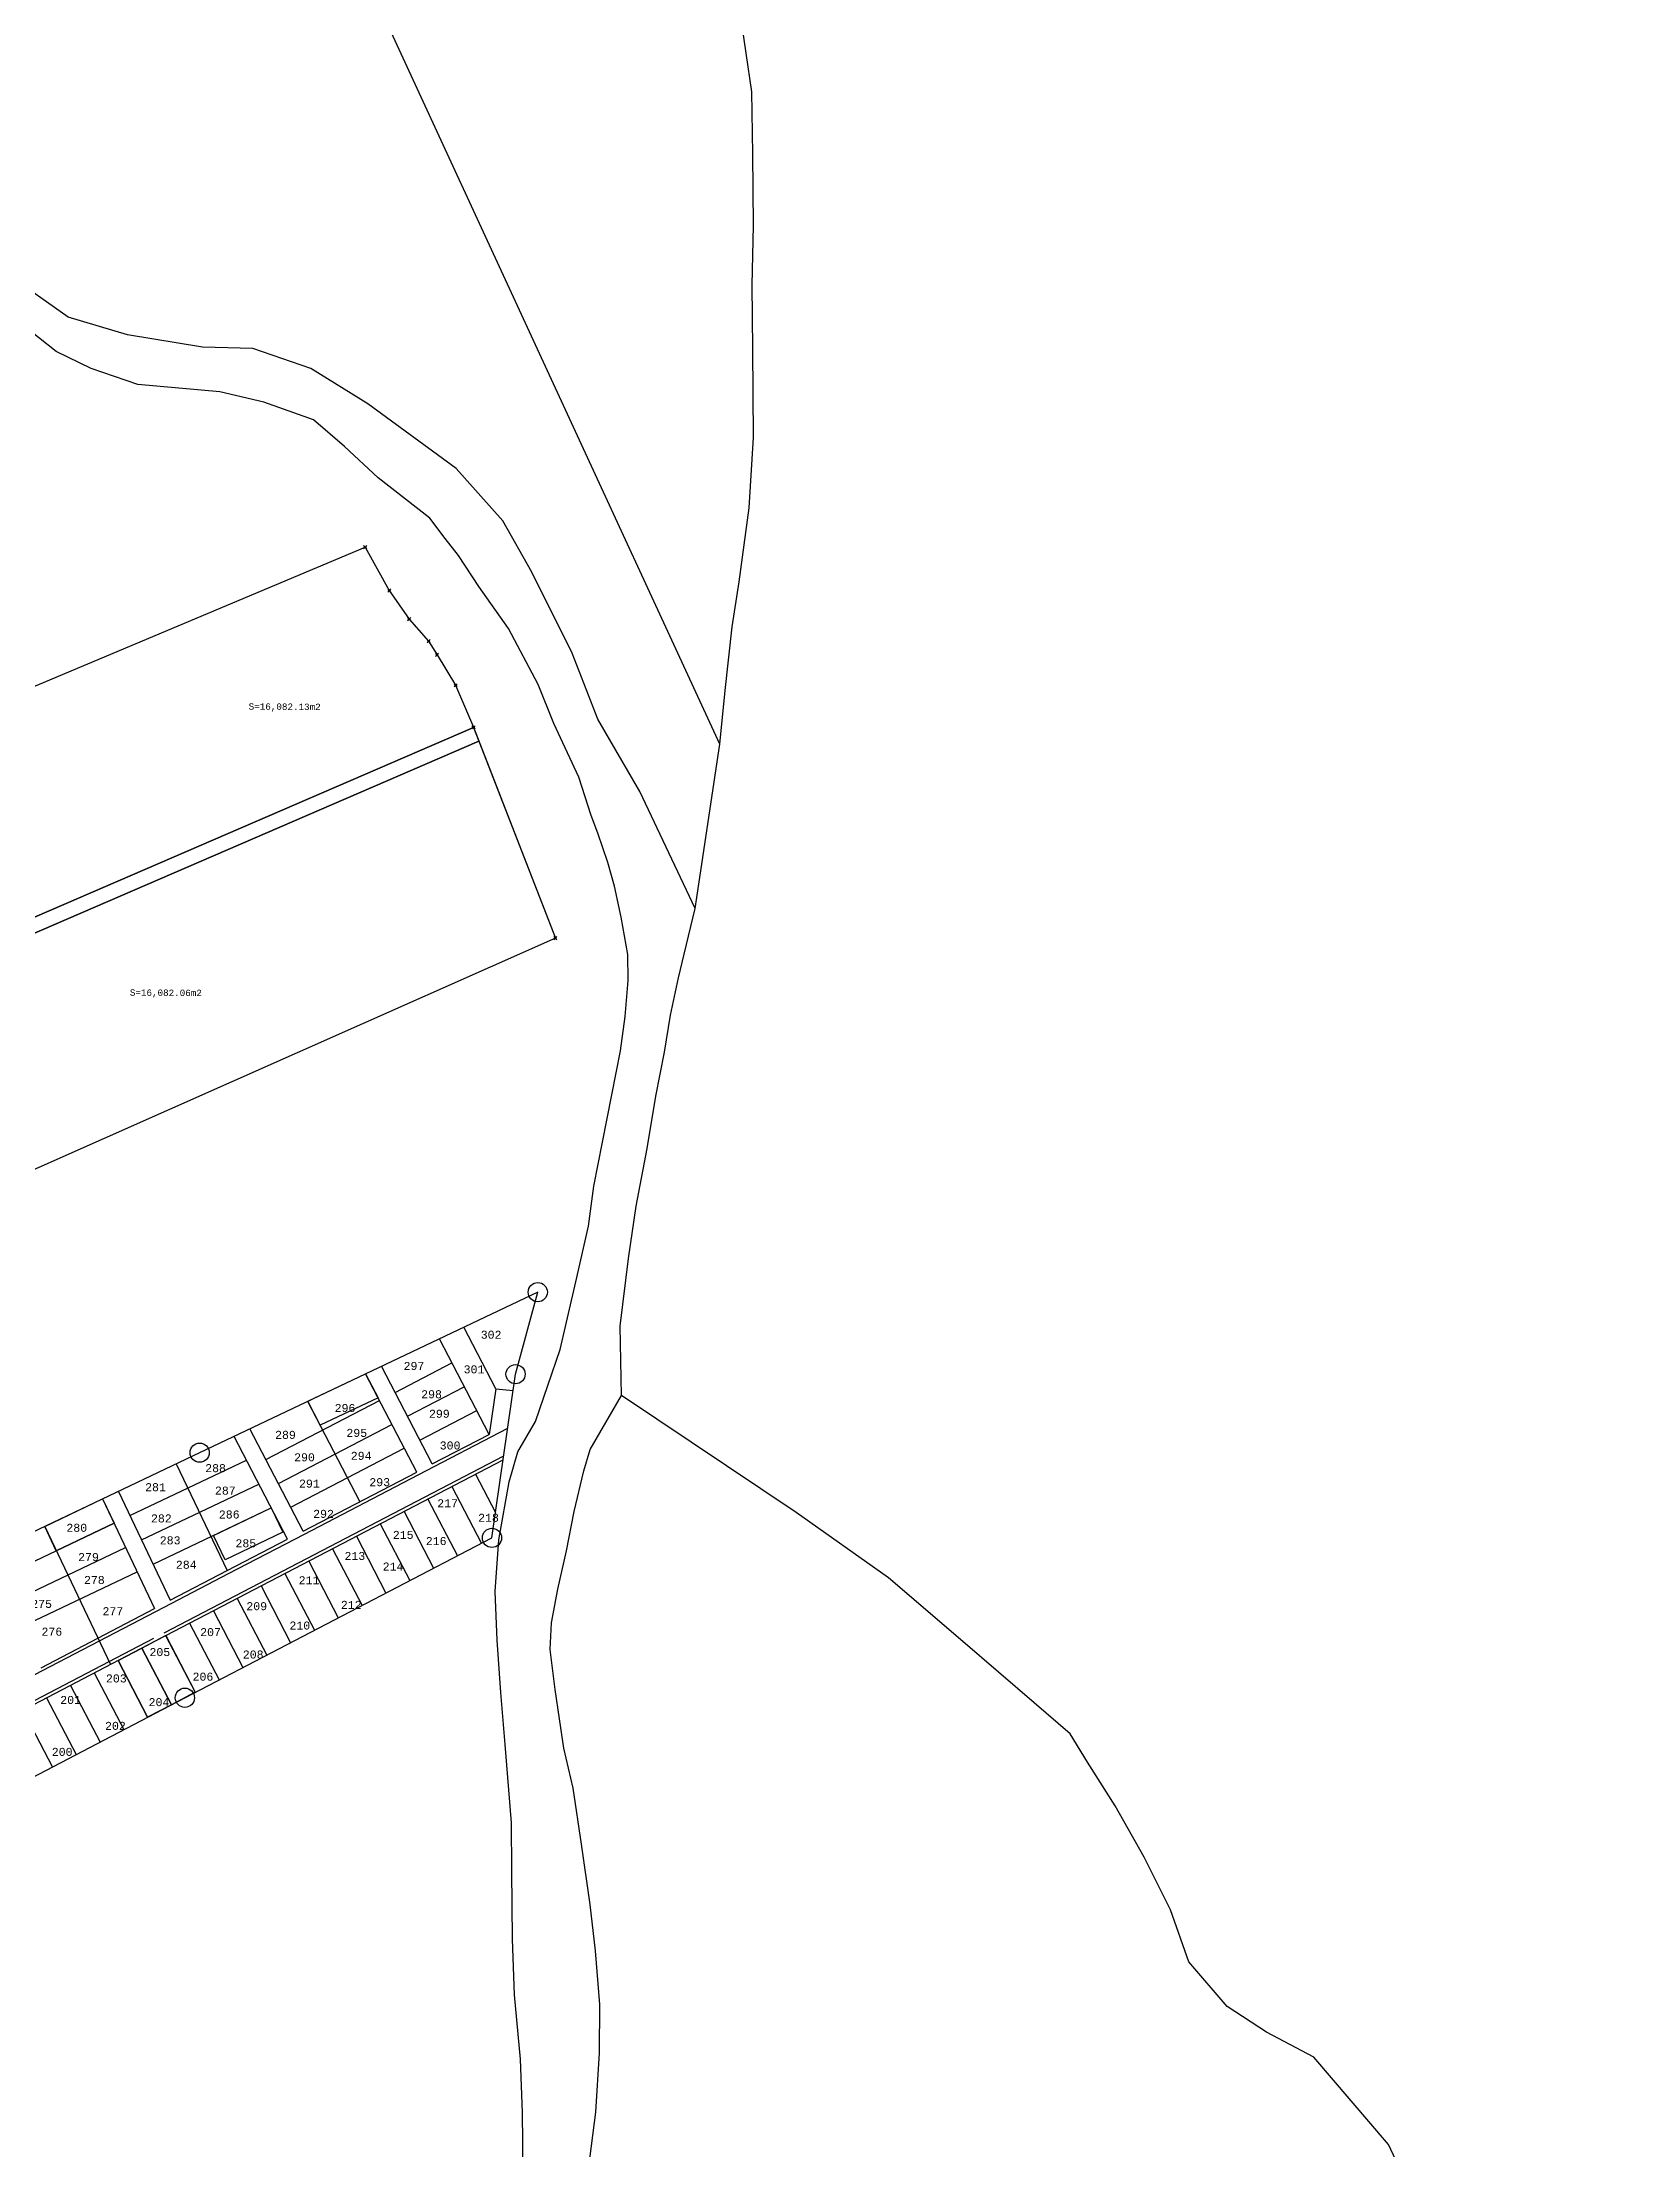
# Model space of a CAD drawing. Header units: millimetres. Extents: x 553705 to 560987, y 1303667 to 1309938.
# Drawn here: x 557642 to 558140, y 1306394 to 1307053 of the extents above; entities that cross this region are included whole.
import ezdxf
from ezdxf.enums import TextEntityAlignment as Align

# ---------------------------------------------------------------- set-up
doc = ezdxf.new("R2010")
doc.units = ezdxf.units.MM
doc.header["$PDMODE"] = 35
doc.header["$PDSIZE"] = 0.5
for name, color, linetype in [('2', 7, 'Continuous'), ('CVL_CUADCON_LIN', 8, 'Continuous'), ('LOTES', 7, 'Continuous'), ('poligono', 250, 'Continuous'), ('texto', 212, 'Continuous')]:
    doc.layers.add(name, color=color, linetype=linetype)
doc.styles.add('MONOTXT4', font='Monotxt4.shx')

msp = doc.modelspace()

# ---------------------------------------------------------------- linework, layer by layer
at = {"color": 1}
for points in [[(556974.397, 1306405.521), (556889.138, 1306536.008), (557742.737, 1306894.958), (557750.279, 1306881.416), (557756.457, 1306872.436), (557762.567, 1306865.558), (557765.187, 1306861.299), (557771.002, 1306851.786), (557776.593, 1306838.668), (557802.172, 1306772.806)], [(556930.256, 1306473.079), (556889.138, 1306536.008), (557742.737, 1306894.958), (557750.279, 1306881.416), (557756.457, 1306872.436), (557762.567, 1306865.558), (557765.187, 1306861.299), (557771.002, 1306851.786), (557776.593, 1306838.668), (557776.62, 1306838.599)], [(556932.82, 1306469.153), (556930.256, 1306473.079), (557776.62, 1306838.599), (557778.289, 1306834.301)], [(556974.397, 1306405.521), (556932.82, 1306469.153), (557778.289, 1306834.301), (557802.172, 1306772.806)]]:
    msp.add_lwpolyline(points, close=True, dxfattribs=at)
for p in [(557742.737, 1306894.958), (557750.279, 1306881.416), (557756.457, 1306872.436), (557762.567, 1306865.558), (557765.187, 1306861.299), (557771.002, 1306851.786), (557776.593, 1306838.668), (557802.172, 1306772.806)]:
    msp.add_point(p, dxfattribs=at)
at = {"layer": '2', "color": 1, "linetype": 'Continuous'}
for p, q in [((557853.576, 1306833.361), (557706.224, 1307152.587)), ((557845.822, 1306782.118), (557853.576, 1306833.361))]:
    msp.add_line(p, q, dxfattribs=at)
for points in [[(557845.822, 1306782.118), (557828.538, 1306818.655), (557815.42, 1306841.219), (557807.397, 1306861.785), (557794.767, 1306887.154), (557785.761, 1306903.128), (557771.164, 1306919.569), (557743.586, 1306939.732), (557725.726, 1306950.8), (557707.647, 1306957.029), (557691.897, 1306957.419), (557668.502, 1306961.315), (557649.921, 1306966.776), (557631.028, 1306980.129), (557469.969, 1307228.46), (557597.568, 1307284.943)], [(557853.576, 1306833.361), (557855.232, 1306850.18), (557857.373, 1306870.059), (557859.557, 1306884.081), (557862.689, 1306907.278), (557864.054, 1306929.188), (557863.852, 1306956.943), (557863.707, 1306976.804), (557864.08, 1306995.396), (557863.917, 1307017.804), (557863.522, 1307037.154), (557860.044, 1307061.319)], [(557792.057, 1306387.26), (557791.921, 1306405.849), (557791.291, 1306422.651), (557789.367, 1306442.753), (557788.733, 1306460.064), (557788.577, 1306481.453), (557788.468, 1306496.477), (557786.512, 1306520.908), (557785.123, 1306537.195), (557783.989, 1306553.484), (557783.37, 1306568.758), (557784.523, 1306584.81), (557787.693, 1306602.914), (557790.418, 1306612.356), (557795.937, 1306621.82), (557803.647, 1306644.288), (557808.572, 1306665.461), (557812.51, 1306682.807), (557814.197, 1306695.297), (557816.891, 1306709.069), (557819.831, 1306723.861), (557822.524, 1306737.632), (557823.97, 1306748.338), (557824.905, 1306759.55), (557824.845, 1306767.698), (557822.728, 1306779.396), (557820.626, 1306789.056), (557818.54, 1306796.425), (557815.426, 1306805.569), (557813.353, 1306811.155), (557809.457, 1306823.094), (557801.715, 1306839.842), (557796.8, 1306852.028), (557787.529, 1306869.528), (557778.29, 1306882.7), (557771.87, 1306892.327), (557767.767, 1306897.644), (557762.896, 1306903.973), (557746.802, 1306916.583), (557736.317, 1306926.435), (557726.605, 1306934.764), (557711.072, 1306940.248), (557697.333, 1306943.454), (557671.663, 1306945.806), (557657.149, 1306950.789), (557646.189, 1306956.053), (557629.584, 1306969.168)], [(557822.801, 1306629.918), (557822.389, 1306651.56), (557825.029, 1306672.716), (557827.45, 1306689.032), (557830.874, 1306707.138), (557833.549, 1306723.455), (557836.243, 1306737.227), (557838.191, 1306748.701), (557840.646, 1306760.433), (557842.37, 1306767.831), (557845.822, 1306782.118)], [(557811.654, 1306381.807), (557814.779, 1306406.022), (557815.914, 1306424.62), (557816.058, 1306439.645), (557814.666, 1306456.442), (557813.037, 1306470.944), (557810.36, 1306489.768), (557807.692, 1306507.318), (557804.807, 1306519.774), (557802.134, 1306538.088), (557800.519, 1306550.554), (557800.966, 1306558.96), (557802.922, 1306569.416), (557805.629, 1306581.405), (557808.079, 1306593.646), (557811.034, 1306606.401), (557813.018, 1306613.037), (557822.801, 1306629.918)], [(558480.016, 1306121.797), (558189.264, 1306147.599), (558166.465, 1306174.164), (558062.493, 1306395.936), (558039.181, 1306423.261), (558024.393, 1306431.042), (558012.142, 1306439.098), (558000.104, 1306453.012), (557994.397, 1306469.266), (557986.15, 1306485.756), (557977.144, 1306501.73), (557968.409, 1306515.415), (557963.01, 1306524.286), (557951.765, 1306533.877), (557929.528, 1306553.062), (557906.27, 1306573.002), (557877.42, 1306593.409), (557822.801, 1306629.918)]]:
    msp.add_lwpolyline(points, dxfattribs=at)
at = {"layer": 'CVL_CUADCON_LIN', "color": 1, "ltscale": 0.5, "flags": 128}
for points in [[(557742.881, 1306636.691), (557746.759, 1306629.24), (557728.69, 1306620.666), (557724.812, 1306628.117)], [(557660.656, 1306597.632), (557664.265, 1306590.047), (557646.206, 1306581.453), (557642.597, 1306589.038), (557660.656, 1306597.632)], [(557713.38, 1306594.816), (557716.99, 1306587.231), (557698.931, 1306578.636), (557695.321, 1306586.221)], [(557665.498, 1306547.161), (557672.943, 1306551.052), (557682.206, 1306533.326), (557674.761, 1306529.436)], [(557672.943, 1306551.052), (557680.387, 1306554.942), (557689.651, 1306537.217), (557682.206, 1306533.326), (557672.943, 1306551.052)]]:
    msp.add_lwpolyline(points, close=True, dxfattribs=at)
msp.add_lwpolyline([(557695.321, 1306586.221), (557713.38, 1306594.816)], dxfattribs=at)
at = {"layer": 'LOTES', "color": 1}
for p, q in [((557752.088, 1306630.913), (557769.83, 1306640.145)), ((557711.726, 1306609.909), (557747.209, 1306628.374)), ((557755.966, 1306623.462), (557773.707, 1306632.694)), ((557759.843, 1306616.01), (557777.585, 1306625.243)), ((557715.604, 1306602.458), (557751.087, 1306620.923)), ((557759.303, 1306605.133), (557787.295, 1306619.699)), ((557763.721, 1306608.559), (557781.462, 1306617.791)), ((557679.929, 1306555.824), (557786.045, 1306611.045)), ((557680.39, 1306554.937), (557785.869, 1306609.826)), ((557719.481, 1306595.006), (557754.964, 1306613.471)), ((557723.359, 1306587.555), (557758.842, 1306606.02)), ((557723.82, 1306586.668), (557759.303, 1306605.133)), ((557777.259, 1306605.346), (557783.493, 1306593.366)), ((557762.356, 1306597.59), (557771.589, 1306579.849)), ((557769.808, 1306601.468), (557779.04, 1306583.726)), ((557747.454, 1306589.835), (557756.686, 1306572.094)), ((557754.905, 1306593.713), (557764.137, 1306575.971)), ((557732.551, 1306582.08), (557741.783, 1306564.338)), ((557740.002, 1306585.958), (557749.234, 1306568.216)), ((557725.099, 1306578.202), (557734.332, 1306560.461)), ((557681.82, 1306565.959), (557699.558, 1306575.229)), ((557682.284, 1306565.073), (557700.021, 1306574.342)), ((557710.196, 1306570.447), (557719.429, 1306552.706)), ((557717.648, 1306574.325), (557726.88, 1306556.583)), ((557641.467, 1306544.87), (557676.942, 1306563.41)), ((557641.93, 1306543.984), (557682.284, 1306565.073)), ((557695.293, 1306562.692), (557704.526, 1306544.95)), ((557702.745, 1306566.569), (557711.977, 1306548.828)), ((557687.842, 1306558.814), (557697.074, 1306541.073)), ((557558.072, 1306492.148), (557676.708, 1306554.148)), ((557558.535, 1306491.262), (557677.171, 1306553.261)), ((557677.171, 1306553.261), (557680.859, 1306555.18)), ((557561.26, 1306501.825), (557641.93, 1306543.984))]:
    msp.add_line(p, q, dxfattribs=at)
for points in [[(557783.519, 1306632.036), (557773.529, 1306651.234)], [(557781.462, 1306617.791), (557765.935, 1306647.63)], [(557758.842, 1306606.02), (557742.881, 1306636.691)], [(557763.721, 1306608.559), (557747.853, 1306639.05)], [(557783.519, 1306632.036), (557781.462, 1306617.791)], [(557783.519, 1306632.036), (557788.994, 1306631.47)], [(557741.1, 1306596.787), (557724.8, 1306628.111)], [(557718.439, 1306585.096), (557701.746, 1306617.172)], [(557723.359, 1306587.555), (557706.719, 1306619.532)], [(557669.232, 1306592.411), (557705.62, 1306609.728)], [(557683.681, 1306608.59), (557699.558, 1306575.229)], [(557672.841, 1306584.826), (557709.5, 1306602.272)], [(557660.656, 1306597.632), (557676.942, 1306563.41)], [(557665.622, 1306599.996), (557681.82, 1306565.959)], [(557628.147, 1306572.858), (557664.265, 1306590.047)], [(557642.597, 1306589.038), (557663.118, 1306545.917)], [(557676.451, 1306577.241), (557713.38, 1306594.816)], [(557631.757, 1306565.273), (557667.875, 1306582.462)], [(557699.558, 1306575.229), (557718.439, 1306585.096)], [(557700.021, 1306574.342), (557723.82, 1306586.668)], [(557635.366, 1306557.689), (557671.485, 1306574.877)], [(557672.943, 1306551.052), (557682.206, 1306533.326)], [(557680.39, 1306554.937), (557689.654, 1306537.211)], [(557658.053, 1306543.27), (557667.317, 1306525.545)], [(557665.498, 1306547.161), (557674.761, 1306529.436)], [(557650.609, 1306539.38), (557659.872, 1306521.654)], [(557635.719, 1306531.599), (557644.983, 1306513.873)], [(557643.164, 1306535.489), (557652.427, 1306517.764)]]:
    msp.add_lwpolyline(points, dxfattribs=at)
at = {"layer": 'poligono', "color": 1}
msp.add_lwpolyline([(557039.646, 1306305.593), (557079.485, 1306241.495), (557157.772, 1306282.164), (557169.13, 1306263.217), (557298.983, 1306331.561), (557429.01, 1306400.431), (557567.767, 1306473.52), (557686.404, 1306535.52), (557782.35, 1306585.449), (557789.733, 1306636.588), (557796.673, 1306662.216), (557691.005, 1306612.075), (557564.193, 1306551.725), (557395.355, 1306471.173), (557387.055, 1306487.146), (557359.012, 1306472.822), (557277.39, 1306429.984), (557160.404, 1306368.627)], close=True, dxfattribs=at)
msp.add_lwpolyline([(557039.646, 1306305.593), (557079.485, 1306241.495), (557157.772, 1306282.164), (557169.13, 1306263.217), (557298.983, 1306331.561), (557429.01, 1306400.431), (557567.767, 1306473.52), (557686.404, 1306535.52), (557782.35, 1306585.449), (557789.733, 1306636.588), (557796.673, 1306662.216), (557691.005, 1306612.075), (557564.193, 1306551.725), (557395.355, 1306471.173), (557387.055, 1306487.146), (557359.012, 1306472.822), (557277.39, 1306429.984), (557160.404, 1306368.627)], close=True, dxfattribs=at)
for centre in [(557796.673, 1306662.216), (557789.733, 1306636.588), (557691.005, 1306612.075), (557782.35, 1306585.449), (557686.404, 1306535.52)]:
    msp.add_circle(centre, 3, dxfattribs=at)

# ---------------------------------------------------------------- texts
at = {"color": 1, "style": 'MONOTXT4'}
for s, p in [('S=16,082.13m2', (557717.581, 1306844.861)), ('S=16,082.06m2', (557680.449, 1306755.5))]:
    msp.add_text(s, height=2, rotation=359.673754, dxfattribs=at).set_placement(p, align=Align.MIDDLE)
at = {"layer": 'texto', "color": 1, "style": 'MONOTXT4'}
for s, p in [('302', (557778.845, 1306647.67)), ('297', (557754.737, 1306637.916)), ('301', (557773.505, 1306636.849)), ('298', (557760.23, 1306629.077)), ('296', (557733.193, 1306624.774)), ('299', (557762.671, 1306622.981)), ('289', (557714.579, 1306616.392)), ('295', (557736.855, 1306617.001)), ('300', (557766.028, 1306613.075)), ('288', (557692.733, 1306605.985)), ('290', (557720.529, 1306609.381)), ('294', (557738.229, 1306609.838)), ('281', (557673.966, 1306600.041)), ('291', (557722.055, 1306601.152)), ('293', (557744.027, 1306601.609)), ('287', (557695.785, 1306598.974)), ('217', (557765.251, 1306595.019)), ('280', (557649.365, 1306587.359)), ('282', (557675.797, 1306590.288)), ('286', (557697.006, 1306591.507)), ('292', (557726.48, 1306591.703)), ('218', (557778.029, 1306590.49)), ('283', (557678.543, 1306583.43)), ('285', (557702.193, 1306582.515)), ('215', (557751.373, 1306585.137)), ('216', (557761.678, 1306583.216)), ('279', (557653.027, 1306578.215)), ('284', (557683.579, 1306575.81)), ('213', (557736.259, 1306578.55)), ('214', (557748.213, 1306575.256)), ('278', (557654.858, 1306571.052)), ('211', (557721.947, 1306570.963)), ('275', (557638.379, 1306563.584)), ('277', (557660.656, 1306561.298)), ('209', (557705.596, 1306562.866)), ('212', (557735.137, 1306563.278)), ('276', (557641.584, 1306554.897)), ('207', (557691.168, 1306554.769)), ('210', (557719.061, 1306556.828)), ('205', (557675.326, 1306548.535)), ('208', (557704.496, 1306547.77)), ('203', (557661.723, 1306540.3)), ('206', (557688.792, 1306540.849)), ('201', (557647.433, 1306533.575)), ('204', (557675.051, 1306532.889)), ('202', (557661.448, 1306525.478)), ('200', (557644.799, 1306517.352))]:
    msp.add_text(s, height=2.5, dxfattribs=at).set_placement(p)

doc.saveas('drawing.dxf')
